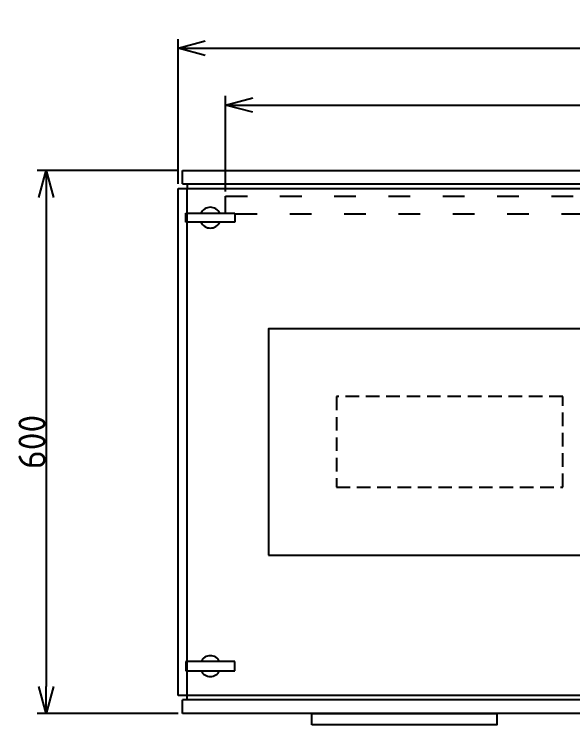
# Model space of a CAD drawing. Header units: inches. Extents: x 564911 to 603980, y 458630 to 507164.
# Drawn here: x 576728 to 577345, y 501200 to 501985 of the extents above; entities that cross this region are included whole.
import ezdxf

# ---------------------------------------------------------------- set-up
doc = ezdxf.new("R2010")
doc.units = ezdxf.units.IN
doc.header["$MEASUREMENT"] = 0
doc.linetypes.add('ACAD_ISO03W100', pattern=[30, 12, -18])
doc.linetypes.add('DASHED', pattern=[0.75, 0.5, -0.25])
doc.layers.add('ASHADE', color=7, linetype='Continuous')
doc.styles.add('ISO3098B', font='ISO3098B.shx')
doc.dimstyles.new('ISO-25', dxfattribs={"dimtxt": 2.5, "dimasz": 40, "dimexe": 1.25, "dimexo": 5, "dimtad": 1, "dimdec": 4, "dimdsep": 46, "dimlunit": 6, "dimtxsty": 'Standard', "dimcen": 2.5, "dimclrd": 3, "dimclre": 3, "dimadec": 0, "dimazin": 0, "dimtfac": 1, "dimtdec": 4, "dimtmove": 0, "dimatfit": 3, "dimfxl": 0, "dimtolj": 1, "dimtzin": 0, "dimarcsym": 0})

# ---------------------------------------------------------------- blocks, each defined once
blk = doc.blocks.new('_Open30')
at = {"color": 0, "linetype": 'ByBlock', "lineweight": -2}
for p, q in [((-1, 0.268), (0, 0)), ((0, 0), (-1, -0.268)), ((0, 0), (-1, 0))]:
    blk.add_line(p, q, dxfattribs=at)
blk = doc.blocks.new('*D46')
at = {"layer": 'ASHADE', "color": 3, "lineweight": -2}
for p, q in [((576908.9, 501797.76), (576908.9, 501957.67)), ((577908.9, 501797.76), (577908.9, 501957.67)), ((576938.9, 501947.67), (577878.9, 501947.67))]:
    blk.add_line(p, q, dxfattribs=at)
at = {"layer": 'DEFPOINTS', "color": 0}
for p in [(577908.9, 501947.67), (576908.9, 501792.76), (577908.9, 501792.76)]:
    blk.add_point(p, dxfattribs=at)
at = {"layer": 'ASHADE', "color": 3, "lineweight": -2, "xscale": 30, "yscale": 30, "zscale": 30, "rotation": 180}
blk.add_blockref('_Open30', (576908.9, 501947.67), dxfattribs=at)
at = {"layer": 'ASHADE', "color": 3, "lineweight": -2, "xscale": 30, "yscale": 30, "zscale": 30}
blk.add_blockref('_Open30', (577908.9, 501947.67), dxfattribs=at)
at = {"layer": 'ASHADE', "color": 0, "insert": (577408.9, 501965.55), "char_height": 30, "attachment_point": 5, "style": 'ISO3098B'}
blk.add_mtext('\\A1;1,000', dxfattribs=at)
blk = doc.blocks.new('*D58')
at = {"layer": 'ASHADE', "color": 3, "lineweight": -2}
for p, q in [((576961.4, 501789.26), (576961.4, 501894.91)), ((578856.4, 501789.26), (578856.4, 501894.91)), ((576991.4, 501884.91), (578826.4, 501884.91))]:
    blk.add_line(p, q, dxfattribs=at)
at = {"layer": 'DEFPOINTS', "color": 0}
for p in [(578856.4, 501884.91), (576961.4, 501784.26), (578856.4, 501784.26)]:
    blk.add_point(p, dxfattribs=at)
at = {"layer": 'ASHADE', "color": 3, "lineweight": -2, "xscale": 30, "yscale": 30, "zscale": 30, "rotation": 180}
blk.add_blockref('_Open30', (576961.4, 501884.91), dxfattribs=at)
at = {"layer": 'ASHADE', "color": 3, "lineweight": -2, "xscale": 30, "yscale": 30, "zscale": 30}
blk.add_blockref('_Open30', (578856.4, 501884.91), dxfattribs=at)
at = {"layer": 'ASHADE', "color": 0, "insert": (577908.9, 501902.78), "char_height": 30, "attachment_point": 5, "style": 'ISO3098B'}
blk.add_mtext('\\A1;1,895', dxfattribs=at)
blk = doc.blocks.new('*D59')
at = {"layer": 'ASHADE', "color": 3, "lineweight": -2}
for p, q in [((576908.9, 501812.76), (576753.1, 501812.76)), ((576763.1, 501782.76), (576763.1, 501242.76)), ((576908.9, 501212.76), (576753.1, 501212.76))]:
    blk.add_line(p, q, dxfattribs=at)
at = {"layer": 'DEFPOINTS', "color": 0}
for p in [(576913.9, 501812.76), (576763.1, 501212.76), (576913.9, 501212.76)]:
    blk.add_point(p, dxfattribs=at)
at = {"layer": 'ASHADE', "color": 3, "lineweight": -2, "xscale": 30, "yscale": 30, "zscale": 30}
for p, rotation in [((576763.1, 501812.76), 90), ((576763.1, 501212.76), 270)]:
    blk.add_blockref('_Open30', p, dxfattribs=dict(at, rotation=rotation))
at = {"layer": 'ASHADE', "color": 0, "insert": (576747.48, 501512.76), "char_height": 30, "attachment_point": 5, "rotation": 90, "style": 'ISO3098B'}
blk.add_mtext('\\A1;600', dxfattribs=at)

msp = doc.modelspace()

# ---------------------------------------------------------------- linework, layer by layer
for p, q in [((576913.89613, 501812.7594), (577903.89613, 501812.7594)), ((576913.89613, 501797.7594), (576913.89613, 501812.7594)), ((576913.89613, 501797.7594), (577903.89613, 501797.7594)), ((576908.89613, 501232.7594), (576908.89613, 501792.7594)), ((576908.89613, 501792.7594), (577908.89613, 501792.7594)), ((576918.89613, 501227.7594), (576918.89613, 501792.7594)), ((576917.4729, 501755.4594), (576917.4729, 501765.4594)), ((576917.4729, 501765.4594), (576971.47117, 501765.4594)), ((576971.47117, 501765.4594), (576971.47117, 501755.4594)), ((576971.47117, 501755.4594), (576917.4729, 501755.4594)), ((576971.47117, 501270.0594), (576917.4729, 501270.0594)), ((576917.4729, 501270.0594), (576917.4729, 501260.0594)), ((576971.47117, 501260.0594), (576971.47117, 501270.0594)), ((576917.4729, 501260.0594), (576971.47117, 501260.0594)), ((577908.89613, 501232.7594), (576908.89613, 501232.7594)), ((577903.89613, 501227.7594), (576913.89613, 501227.7594)), ((576913.89613, 501212.7594), (576913.89613, 501227.7594)), ((577903.89613, 501212.7594), (576913.89613, 501212.7594))]:
    msp.add_line(p, q)
at = {"color": 2}
msp.add_lwpolyline([(577008.89613, 501387.7594), (577808.89613, 501387.7594), (577808.89613, 501637.7594), (577008.89613, 501637.7594)], close=True, dxfattribs=at)
at = {"color": 1, "linetype": 'DASHED', "ltscale": 30}
msp.add_lwpolyline([(577083.89613, 501462.7594), (577333.89613, 501462.7594), (577333.89613, 501562.7594), (577083.89613, 501562.7594)], close=True, dxfattribs=at)
msp.add_lwpolyline([(577056.69613, 501200.2844), (577056.69613, 501212.7594), (577261.09613, 501212.7594), (577261.09613, 501200.2844)], close=True)
for centre, start, end in [((576944.47332, 501760.4594), 25.77146174, 154.22853826), ((576944.47332, 501760.4594), 205.77146174, 334.22853826), ((576944.47332, 501265.0594), 25.77146174, 154.22853826), ((576944.47332, 501265.0594), 205.77146174, 334.22853826)]:
    msp.add_arc(centre, 11.5, start, end)
at = {"layer": 'ASHADE', "color": 0}
msp.add_line((576918.89613, 501797.7594), (576918.89613, 501792.7594), dxfattribs=at)
at = {"layer": 'ASHADE', "color": 6, "linetype": 'ACAD_ISO03W100', "ltscale": 2}
msp.add_lwpolyline([(576961.39613, 501784.2594), (578856.39613, 501784.2594), (578856.39613, 501764.2594), (576961.39613, 501764.2594)], close=True, dxfattribs=at)

# ---------------------------------------------------------------- dimensions: what is measured, and where the dimension line sits
at = {"layer": 'ASHADE', "color": 7}
for base, p1, p2, picture, middle in [((577908.89613, 501947.67114), (576908.89613, 501792.7594), (577908.89613, 501792.7594), '*D46', (577408.89613, 501965.54614)), ((578856.39613, 501884.90536), (576961.39613, 501784.2594), (578856.39613, 501784.2594), '*D58', (577908.89613, 501902.78036))]:
    dim = msp.add_linear_dim(base=base, p1=p1, p2=p2, dimstyle='ISO-25', override={"dimtxt": 30, "dimasz": 30, "dimexe": 10, "dimtxsty": 'ISO3098B', "dimblk1": 'Open30', "dimblk2": 'Open30', "dimsah": 1}, dxfattribs=at)
    dim.commit()
    dim.dimension.update_dxf_attribs({"geometry": picture, "text_midpoint": middle})
dim = msp.add_linear_dim(base=(576763.10489, 501212.7594), p1=(576913.89613, 501812.7594), p2=(576913.89613, 501212.7594), angle=90, dimstyle='ISO-25', override={"dimtxt": 30, "dimasz": 30, "dimexe": 10, "dimtxsty": 'ISO3098B', "dimblk1": 'Open30', "dimblk2": 'Open30', "dimsah": 1}, dxfattribs=at)
dim.commit()
dim.dimension.update_dxf_attribs({"geometry": '*D59', "text_midpoint": (576747.47989, 501512.7594)})

doc.saveas('drawing.dxf')
